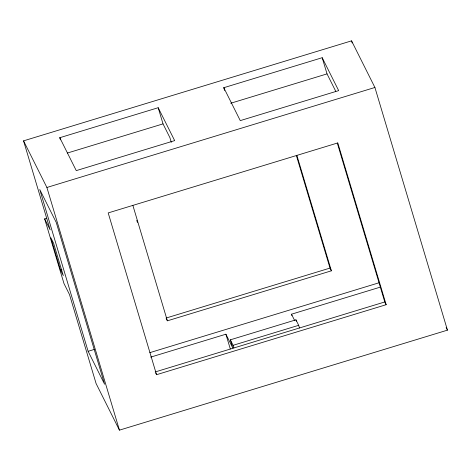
<?xml version="1.0" encoding="UTF-8"?>
<svg xmlns="http://www.w3.org/2000/svg" width="471" height="471" viewBox="0 0 471 471"><rect width="100%" height="100%" fill="white"/><g stroke="black" fill="none" stroke-linecap="round" stroke-linejoin="round"><path stroke-width="0.71" d="M44.657 218.862L50.15 229.83L23.55 140.853L351.56 40.853L374.91 87.476L447.45 330.147L119.44 430.147L96.09 383.524L69.49 294.546L63.997 283.577L44.657 218.862L46.747 218.226M59.788 137.709L158.191 107.712L174.67 140.617L76.267 170.62L59.788 137.709L60.418 139.822M223.79 87.706L322.193 57.709L338.673 90.62L240.269 120.617L223.79 87.706L224.632 90.52M67.43 153.028L163.025 123.885L169.89 137.603L171.303 142.319M230.737 103.243L327.033 73.888L335.758 91.309M23.55 140.853L46.894 187.476L374.91 87.476M60.535 270.142L63.285 275.623L53.612 243.272L50.862 237.784L60.535 270.142L61.931 269.712M166.004 318.078L330.012 268.081L331.384 270.819L167.376 320.822L166.551 319.179M88.118 351.307L104.603 384.218L56.237 222.436L39.758 189.525L88.118 351.307L94.271 349.435M149.825 352.649L379.137 282.741M150.685 357.13L225.892 334.204L232.762 347.916L230.343 339.827L295.947 319.827L298.691 325.314L299.497 328.01M291.914 315.611L291.496 314.204L380.762 286.986M230.343 339.827L233.086 345.314L298.691 325.314M155.177 371.96L384.783 301.958L386.155 304.702L156.549 374.704L155.724 373.056M446.137 327.522L447.45 330.147M291.496 314.204L294.764 320.733M351.56 40.853L352.19 42.955M322.193 57.709L327.033 73.888M386.155 304.702L337.795 142.919L108.189 212.921L156.549 374.704M337.265 142.99L384.783 301.958M296.901 155.465L331.384 270.819M296.371 155.536L330.012 268.081M295.947 319.827L296.347 321.175M233.086 345.314L233.893 348.01M158.191 107.712L163.025 123.885M225.892 334.204L230.307 348.976M132.893 205.468L167.376 320.822M136.778 220.31L137.408 222.418M46.894 187.476L119.44 430.147"/></g></svg>
